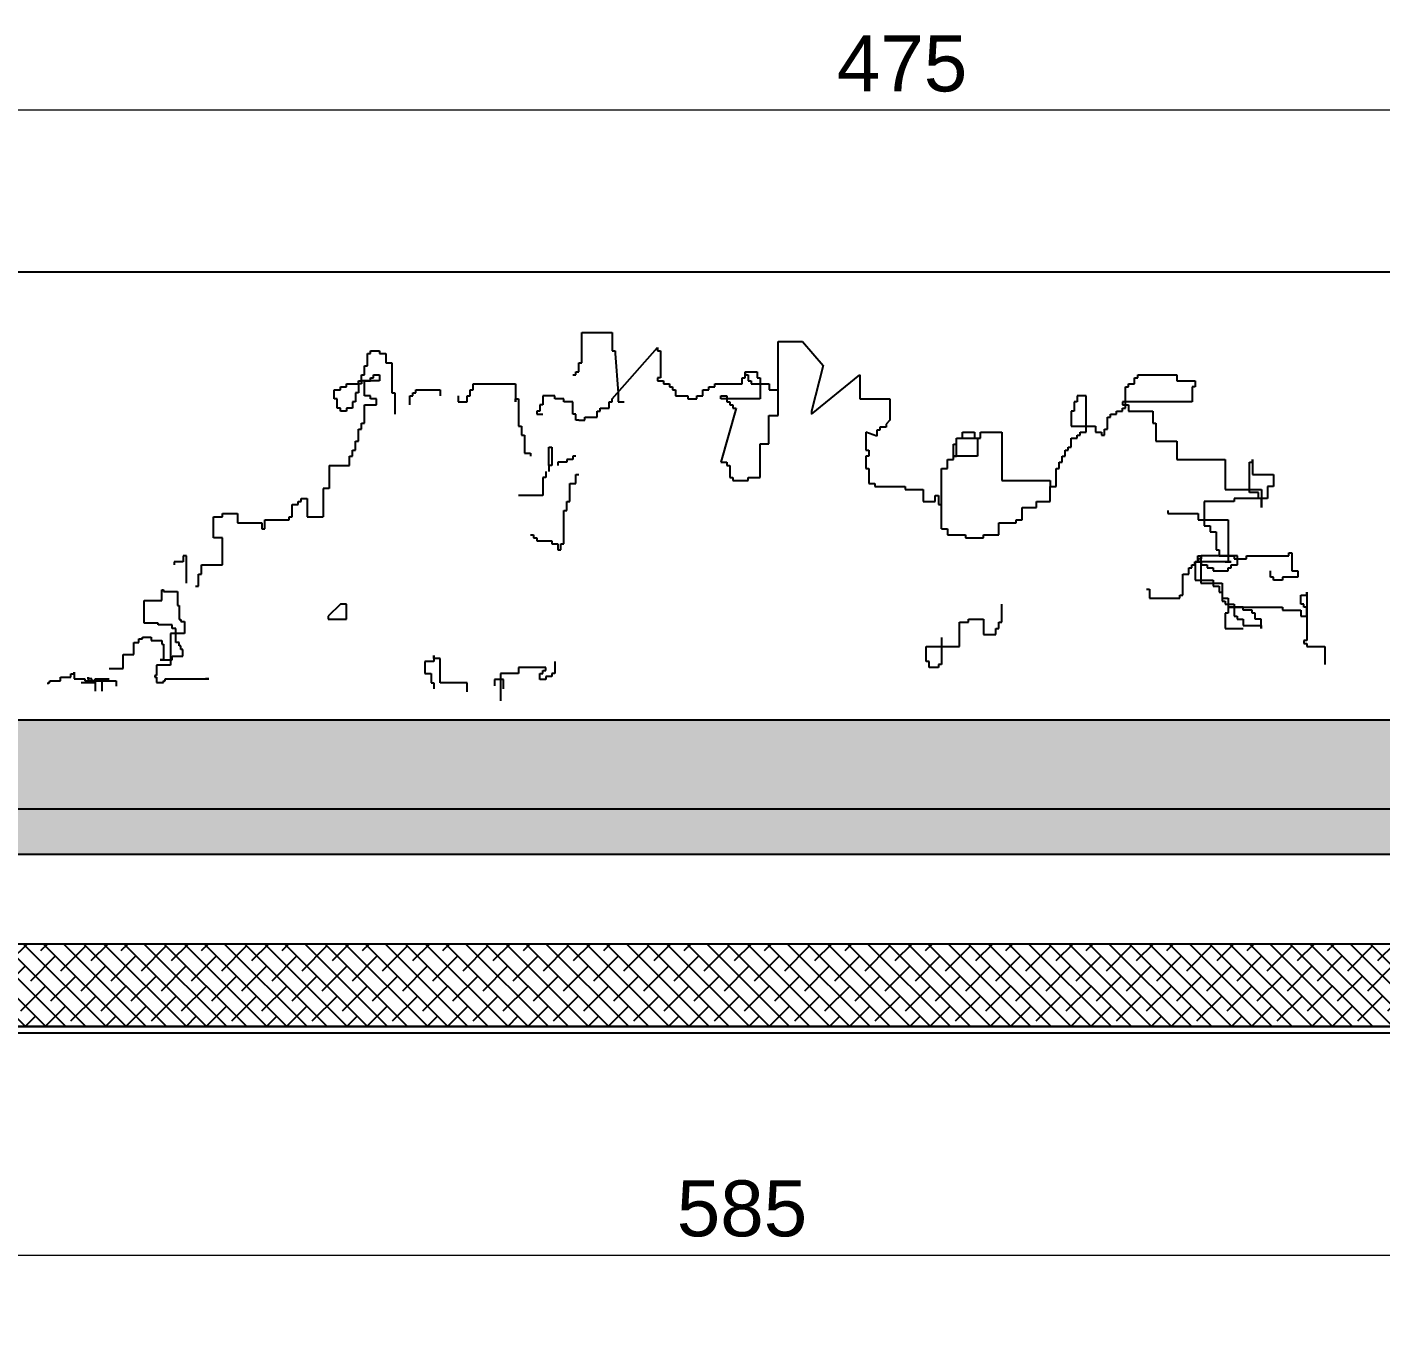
# Model space of a CAD drawing. Header units: millimetres. Extents: x 92928 to 223128, y -11456 to 21098.
# Drawn here: x 198425.5 to 198727.9, y 2084.7 to 2375.4 of the extents above; entities that cross this region are included whole.
import ezdxf
from ezdxf import colors
from ezdxf.entities.mleader import LeaderData, LeaderLine
from ezdxf.enums import TextEntityAlignment as Align
from ezdxf.math import Vec2, Vec3

# ---------------------------------------------------------------- set-up
doc = ezdxf.new("R2010")
doc.units = ezdxf.units.MM
doc.layers.get('Defpoints').update_dxf_attribs({"color": 250})
doc.layers.add('_ACM-A-ANNO-DIMS', color=2, linetype='Continuous', lineweight=13)
doc.layers.add('_ACM-A-ANNO-DIMS @ 5', color=2, linetype='Continuous', lineweight=13)
for name, color, linetype in [('I-DETL-LW01', 1, 'Continuous'), ('I-DETL-LW02', 2, 'Continuous'), ('I-DETL-LW251', 251, 'Continuous'), ('PE-尺寸标注', 44, 'Continuous'), ('WALL TYPE$0$G-ANNO-NOTE-CH', 7, 'Continuous')]:
    doc.layers.add(name, color=color, linetype=linetype)
doc.styles.add('Arial', font='ARIALUNI.ttf')
doc.styles.add('WALL TYPE$0$Aecom Chinese', font='Microsoft YaHei.ttf')
doc.dimstyles.new('Aec-Arch-M-注释性', dxfattribs={"dimscale": 2, "dimtxt": 2.5, "dimasz": 2, "dimexe": 2, "dimexo": 2, "dimgap": 0.8, "dimtad": 1, "dimdec": 0, "dimrnd": 5, "dimzin": 3, "dimdsep": 46, "dimtxsty": 'Arial', "dimblk": 'WALL TYPE$0$_ArchTick', "dimcen": 2.5, "dimdle": 2, "dimclrd": 256, "dimclrt": 256, "dimazin": 2, "dimtfac": 0.75, "dimtdec": 0, "dimtix": 1, "dimtmove": 2, "dimatfit": 2, "dimfxl": 5, "dimfxlon": 1, "dimtolj": 1, "dimtzin": 0, "dimlwd": -1, "dimarcsym": 0})

# ---------------------------------------------------------------- blocks, each defined once
blk = doc.blocks.new('2008092313491255')
at = {"color": 8}
for p, q in [((596.2, 358.9), (596.2, 392.6)), ((596.2, 392.6), (629.9, 392.6)), ((629.9, 392.6), (629.9, 372.4)), ((815.4, 300), (815.4, 382.5)), ((815.4, 382.5), (842.4, 382.5)), ((842.4, 382.5), (865.6, 356)), ((356.7, 355.6), (356.7, 369.1)), ((356.7, 369.1), (360.1, 369.1)), ((360.1, 369.1), (360.1, 372.4)), ((360.1, 372.4), (370.2, 372.4)), ((370.2, 372.4), (370.2, 369.1)), ((370.2, 369.1), (377, 369.1)), ((377, 369.1), (377, 358.9)), ((629.9, 318.5), (680.5, 375.8)), ((629.9, 372.4), (633.3, 372.4)), ((633.3, 372.4), (633.3, 369.1)), ((633.3, 369.1), (636.6, 325.3)), ((680.5, 375.8), (680.5, 372.4)), ((680.5, 372.4), (683.9, 372.4)), ((683.9, 372.4), (683.9, 342.1)), ((353.4, 345.5), (353.4, 355.6)), ((353.4, 355.6), (356.7, 355.6)), ((377, 358.9), (383.7, 358.9)), ((383.7, 358.9), (383.7, 325.3)), ((589.4, 345.5), (589.4, 348.8)), ((589.4, 348.8), (592.8, 348.8)), ((592.8, 348.8), (592.8, 358.9)), ((592.8, 358.9), (596.2, 358.9)), ((778.3, 348.8), (791.8, 348.8)), ((778.3, 342.1), (778.3, 348.8)), ((778.3, 348.8), (778.3, 345.5)), ((791.8, 348.8), (791.8, 342.1)), ((865.6, 356), (852.5, 305)), ((333.1, 332), (333.1, 335.4)), ((333.1, 335.4), (346.6, 335.4)), ((346.6, 335.4), (346.6, 338.7)), ((346.6, 338.7), (350, 338.7)), ((350, 335.4), (346.6, 335.4)), ((346.6, 335.4), (346.6, 325.3)), ((350, 338.7), (350, 345.5)), ((350, 345.5), (353.4, 345.5)), ((370.2, 338.7), (350, 338.7)), ((350, 338.7), (350, 335.4)), ((353.4, 321.9), (353.4, 338.7)), ((353.4, 338.7), (360.1, 338.7)), ((360.1, 338.7), (360.1, 342.1)), ((360.1, 342.1), (363.5, 342.1)), ((363.5, 342.1), (363.5, 345.5)), ((363.5, 345.5), (370.2, 345.5)), ((370.2, 345.5), (370.2, 338.7)), ((474.8, 328.6), (474.8, 335.4)), ((474.8, 335.4), (522, 335.4)), ((522, 335.4), (522, 315.1)), ((586.1, 345.5), (589.4, 345.5)), ((683.9, 342.1), (680.5, 342.1)), ((680.5, 342.1), (680.5, 338.7)), ((680.5, 338.7), (687.2, 338.7)), ((687.2, 338.7), (687.2, 335.4)), ((687.2, 335.4), (694, 335.4)), ((694, 335.4), (694, 332)), ((744.6, 332), (744.6, 335.4)), ((744.6, 335.4), (774.9, 335.4)), ((774.9, 335.4), (774.9, 342.1)), ((774.9, 342.1), (778.3, 342.1)), ((778.3, 345.5), (781.7, 345.5)), ((781.7, 345.5), (781.7, 338.7)), ((781.7, 338.7), (785, 338.7)), ((785, 338.7), (785, 335.4)), ((785, 335.4), (805.3, 335.4)), ((791.8, 342.1), (795.1, 342.1)), ((795.1, 342.1), (795.1, 318.5)), ((805.3, 335.4), (805.3, 328.6)), ((852.5, 301.7), (906.4, 345.5)), ((906.4, 345.5), (906.4, 318.5)), ((1206.6, 332), (1206.6, 335.4)), ((1206.6, 335.4), (1213.3, 335.4)), ((1213.3, 335.4), (1213.3, 342.1)), ((1213.3, 342.1), (1216.7, 342.1)), ((1216.7, 342.1), (1216.7, 345.5)), ((1216.7, 345.5), (1260.5, 345.5)), ((1260.5, 345.5), (1260.5, 338.7)), ((1260.5, 338.7), (1280.7, 338.7)), ((1280.7, 338.7), (1280.7, 332)), ((319.6, 318.5), (319.6, 328.6)), ((319.6, 328.6), (326.4, 328.6)), ((323, 318.5), (319.6, 318.5)), ((323, 308.4), (323, 318.5)), ((326.4, 328.6), (326.4, 332)), ((326.4, 332), (333.1, 332)), ((346.6, 325.3), (343.3, 325.3)), ((343.3, 325.3), (343.3, 315.1)), ((360.1, 321.9), (353.4, 321.9)), ((360.1, 318.5), (360.1, 321.9)), ((366.9, 318.5), (360.1, 318.5)), ((366.9, 311.8), (366.9, 318.5)), ((383.7, 325.3), (387.1, 325.3)), ((387.1, 325.3), (387.1, 301.7)), ((404, 311.8), (404, 321.9)), ((404, 321.9), (407.3, 321.9)), ((407.3, 321.9), (407.3, 325.3)), ((407.3, 325.3), (410.7, 325.3)), ((410.7, 325.3), (410.7, 328.6)), ((410.7, 328.6), (437.7, 328.6)), ((437.7, 328.6), (437.7, 321.9)), ((457.9, 321.9), (457.9, 315.1)), ((468, 315.1), (468, 321.9)), ((468, 321.9), (471.4, 321.9)), ((471.4, 321.9), (471.4, 328.6)), ((471.4, 328.6), (474.8, 328.6)), ((522, 315.1), (522, 318.5)), ((522, 318.5), (525.4, 318.5)), ((525.4, 318.5), (525.4, 288.2)), ((565.8, 321.9), (552.3, 321.9)), ((552.3, 321.9), (552.3, 311.8)), ((565.8, 318.5), (565.8, 321.9)), ((575.9, 318.5), (565.8, 318.5)), ((575.9, 315.1), (575.9, 318.5)), ((629.9, 315.1), (629.9, 318.5)), ((636.6, 325.3), (636.6, 315.1)), ((694, 332), (697.3, 332)), ((697.3, 332), (697.3, 328.6)), ((697.3, 328.6), (700.7, 328.6)), ((700.7, 328.6), (700.7, 321.9)), ((700.7, 321.9), (714.2, 321.9)), ((714.2, 321.9), (714.2, 318.5)), ((714.2, 318.5), (724.3, 318.5)), ((724.3, 318.5), (724.3, 321.9)), ((724.3, 321.9), (731.1, 321.9)), ((731.1, 321.9), (731.1, 328.6)), ((731.1, 328.6), (737.8, 328.6)), ((737.8, 328.6), (737.8, 332)), ((737.8, 332), (744.6, 332)), ((751.3, 318.5), (751.3, 321.9)), ((751.3, 321.9), (758, 321.9)), ((795.1, 318.5), (751.3, 318.5)), ((758, 321.9), (758, 315.1)), ((805.3, 328.6), (815.4, 328.6)), ((906.4, 318.5), (940.1, 318.5)), ((940.1, 318.5), (940.1, 294.9)), ((1159.3, 321.9), (1149.2, 321.9)), ((1149.2, 321.9), (1149.2, 315.1)), ((1159.3, 281.4), (1159.3, 321.9)), ((1203.2, 308.4), (1203.2, 332)), ((1203.2, 332), (1206.6, 332)), ((1280.7, 332), (1277.4, 332)), ((1277.4, 332), (1277.4, 315.1)), ((326.4, 308.4), (323, 308.4)), ((326.4, 305), (326.4, 308.4)), ((333.1, 305), (326.4, 305)), ((339.9, 308.4), (333.1, 308.4)), ((333.1, 308.4), (333.1, 305)), ((343.3, 315.1), (339.9, 315.1)), ((339.9, 315.1), (339.9, 308.4)), ((353.4, 291.6), (353.4, 311.8)), ((353.4, 311.8), (366.9, 311.8)), ((457.9, 315.1), (468, 315.1)), ((549, 305), (545.6, 305)), ((545.6, 305), (545.6, 301.7)), ((552.3, 311.8), (549, 311.8)), ((549, 311.8), (549, 305)), ((586.1, 315.1), (575.9, 315.1)), ((586.1, 301.7), (586.1, 315.1)), ((613, 298.3), (613, 305)), ((613, 305), (616.4, 305)), ((616.4, 305), (616.4, 308.4)), ((616.4, 308.4), (626.5, 308.4)), ((626.5, 308.4), (626.5, 315.1)), ((626.5, 315.1), (629.9, 315.1)), ((636.6, 315.1), (643.4, 315.1)), ((768.2, 308.4), (751.3, 247.8)), ((758, 315.1), (761.4, 315.1)), ((761.4, 315.1), (761.4, 311.8)), ((761.4, 311.8), (764.8, 311.8)), ((764.8, 311.8), (764.8, 308.4)), ((764.8, 308.4), (768.2, 308.4)), ((852.5, 305), (852.5, 301.7)), ((1145.9, 305), (1142.5, 305)), ((1142.5, 305), (1142.5, 288.2)), ((1149.2, 315.1), (1145.9, 315.1)), ((1145.9, 315.1), (1145.9, 305)), ((1193.1, 301.7), (1193.1, 305)), ((1193.1, 305), (1199.8, 305)), ((1199.8, 315.1), (1199.8, 311.8)), ((1277.4, 315.1), (1199.8, 315.1)), ((1199.8, 311.8), (1206.6, 311.8)), ((1199.8, 305), (1199.8, 308.4)), ((1199.8, 308.4), (1203.2, 308.4)), ((1206.6, 311.8), (1206.6, 305)), ((1206.6, 305), (1233.5, 305)), ((1233.5, 305), (1233.5, 291.6)), ((350, 284.8), (350, 291.6)), ((350, 291.6), (353.4, 291.6)), ((525.4, 288.2), (528.7, 288.2)), ((528.7, 288.2), (528.7, 278.1)), ((545.6, 301.7), (552.3, 301.7)), ((589.4, 301.7), (586.1, 301.7)), ((589.4, 294.9), (589.4, 301.7)), ((592.8, 294.9), (589.4, 294.9)), ((592.8, 294.9), (599.5, 294.9)), ((599.5, 294.9), (599.5, 298.3)), ((599.5, 298.3), (613, 298.3)), ((804.8, 268.4), (804.8, 300)), ((804.8, 300), (815.4, 300)), ((940.1, 294.9), (935.7, 290.5)), ((935.7, 290.5), (935.7, 287.1)), ((1142.5, 288.2), (1169.5, 288.2)), ((1169.5, 288.2), (1169.5, 281.4)), ((1183, 284.8), (1183, 298.3)), ((1183, 298.3), (1186.3, 298.3)), ((1186.3, 298.3), (1186.3, 301.7)), ((1186.3, 301.7), (1193.1, 301.7)), ((1233.5, 291.6), (1236.9, 291.6)), ((1236.9, 291.6), (1236.9, 271.3)), ((346.6, 271.3), (346.6, 284.8)), ((346.6, 284.8), (350, 284.8)), ((528.7, 278.1), (532.1, 278.1)), ((532.1, 278.1), (532.1, 257.9)), ((925.5, 277), (913.2, 281.4)), ((913.2, 281.4), (913.2, 261.2)), ((928.9, 283.7), (925.5, 283.7)), ((925.5, 283.7), (925.5, 277)), ((935.7, 287.1), (928.9, 287.1)), ((928.9, 287.1), (928.9, 283.7)), ((1014.3, 254.5), (1014.3, 274.7)), ((1014.3, 274.7), (1021.1, 274.7)), ((1014.3, 268), (1014.3, 274.7)), ((1014.3, 274.7), (1041.3, 274.7)), ((1021.1, 274.7), (1021.1, 281.4)), ((1021.1, 281.4), (1034.6, 281.4)), ((1034.6, 281.4), (1034.6, 274.7)), ((1034.6, 274.7), (1037.9, 274.7)), ((1037.9, 274.7), (1037.9, 254.5)), ((1041.3, 274.7), (1041.3, 281.4)), ((1041.3, 281.4), (1064.9, 281.4)), ((1064.9, 281.4), (1064.9, 227.5)), ((1142.5, 264.6), (1142.5, 274.7)), ((1142.5, 274.7), (1149.2, 274.7)), ((1149.2, 274.7), (1149.2, 278.1)), ((1149.2, 278.1), (1152.6, 278.1)), ((1152.6, 278.1), (1152.6, 281.4)), ((1152.6, 281.4), (1159.3, 281.4)), ((1169.5, 281.4), (1176.2, 281.4)), ((1176.2, 281.4), (1176.2, 278.1)), ((1176.2, 278.1), (1179.6, 278.1)), ((1179.6, 278.1), (1179.6, 284.8)), ((1179.6, 284.8), (1183, 284.8)), ((339.9, 254.5), (339.9, 261.2)), ((339.9, 261.2), (343.3, 261.2)), ((343.3, 261.2), (343.3, 271.3)), ((343.3, 271.3), (346.6, 271.3)), ((532.1, 257.9), (538.8, 257.9)), ((538.8, 257.9), (538.8, 254.5)), ((559.1, 244.4), (559.1, 264.6)), ((559.1, 264.6), (562.5, 264.6)), ((562.5, 264.6), (562.5, 244.4)), ((795.3, 230.9), (795.3, 268.4)), ((795.3, 268.4), (804.8, 268.4)), ((913.2, 261.2), (916.5, 261.2)), ((916.5, 261.2), (916.5, 254.5)), ((1011, 254.5), (1011, 268)), ((1011, 268), (1014.3, 268)), ((1135.7, 254.5), (1135.7, 261.2)), ((1135.7, 261.2), (1139.1, 261.2)), ((1139.1, 261.2), (1139.1, 264.6)), ((1139.1, 264.6), (1142.5, 264.6)), ((1236.9, 271.3), (1260.5, 271.3)), ((1260.5, 271.3), (1260.5, 251.1)), ((313.8, 244.4), (336.5, 244.4)), ((313.8, 244.4), (313.8, 218.6)), ((336.5, 244.4), (336.5, 254.5)), ((336.5, 254.5), (339.9, 254.5)), ((562.5, 244.4), (559.1, 244.4)), ((559.1, 244.4), (559.1, 237.6)), ((579.3, 247.8), (569.2, 247.8)), ((569.2, 247.8), (569.2, 244.4)), ((586.1, 251.1), (579.3, 251.1)), ((579.3, 251.1), (579.3, 247.8)), ((589.4, 254.5), (586.1, 254.5)), ((586.1, 254.5), (586.1, 251.1)), ((751.3, 247.8), (758, 247.8)), ((758, 247.8), (758, 244.4)), ((758, 244.4), (761.4, 244.4)), ((761.4, 244.4), (761.4, 230.9)), ((916.5, 254.5), (913.2, 254.5)), ((913.2, 254.5), (913.2, 241)), ((1004.2, 241), (1004.2, 251.1)), ((1004.2, 251.1), (1011, 251.1)), ((1011, 251.1), (1011, 254.5)), ((1011, 254.5), (1014.3, 254.5)), ((1037.9, 254.5), (1011, 254.5)), ((1129, 241), (1129, 247.8)), ((1129, 247.8), (1132.4, 247.8)), ((1132.4, 247.8), (1132.4, 254.5)), ((1132.4, 254.5), (1135.7, 254.5)), ((1260.5, 251.1), (1314.5, 251.1)), ((1314.5, 251.1), (1314.5, 217.4)), ((1341.4, 247.8), (1344.8, 247.8)), ((1341.4, 214.1), (1341.4, 247.8)), ((1344.8, 247.8), (1344.8, 251.1)), ((1344.8, 251.1), (1344.8, 234.3)), ((555.7, 230.9), (552.3, 230.9)), ((552.3, 230.9), (552.3, 210.7)), ((555.7, 237.6), (555.7, 230.9)), ((589.4, 234.3), (592.8, 234.3)), ((589.4, 224.2), (589.4, 234.3)), ((761.4, 230.9), (764.8, 230.9)), ((764.8, 230.9), (764.8, 227.5)), ((764.8, 227.5), (781.7, 227.5)), ((781.7, 230.9), (795.3, 230.9)), ((781.7, 227.5), (781.7, 230.9)), ((913.2, 241), (916.5, 241)), ((916.5, 241), (916.5, 224.2)), ((997.5, 241), (1004.2, 241)), ((997.5, 173.6), (997.5, 241)), ((1064.9, 227.5), (1118.9, 227.5)), ((1118.9, 227.5), (1118.9, 220.8)), ((1125.6, 241), (1129, 241)), ((1125.6, 220.8), (1125.6, 241)), ((1344.8, 234.3), (1368.4, 234.3)), ((1368.4, 234.3), (1368.4, 220.8)), ((313.8, 218.6), (307.1, 218.6)), ((307.1, 218.6), (307.1, 187.1)), ((582.7, 204), (582.7, 224.2)), ((582.7, 224.2), (589.4, 224.2)), ((916.5, 224.2), (923.3, 224.2)), ((923.3, 224.2), (923.3, 220.8)), ((923.3, 220.8), (957, 220.8)), ((957, 220.8), (957, 217.4)), ((957, 217.4), (977.2, 217.4)), ((977.2, 217.4), (977.2, 204)), ((1118.9, 220.8), (1125.6, 220.8)), ((1118.9, 204), (1118.9, 220.8)), ((1314.5, 217.4), (1354.9, 217.4)), ((1351.6, 214.1), (1341.4, 214.1)), ((1351.6, 207.3), (1351.6, 214.1)), ((1354.9, 217.4), (1354.9, 197.2)), ((1368.4, 220.8), (1361.7, 220.8)), ((1361.7, 220.8), (1361.7, 207.3)), ((272.4, 187.1), (272.4, 200.6)), ((272.4, 200.6), (279.2, 200.6)), ((279.2, 200.6), (279.2, 204)), ((279.2, 204), (282.6, 204)), ((282.6, 204), (282.6, 207.3)), ((282.6, 207.3), (289.3, 207.3)), ((289.3, 207.3), (289.3, 187.1)), ((552.3, 210.7), (525.4, 210.7)), ((579.3, 193.8), (579.3, 204)), ((579.3, 204), (582.7, 204)), ((977.2, 204), (990.7, 204)), ((990.7, 204), (990.7, 210.7)), ((990.7, 210.7), (994.1, 210.7)), ((994.1, 210.7), (994.1, 200.6)), ((994.1, 200.6), (997.5, 200.6)), ((1087.6, 183.7), (1087.6, 197.2)), ((1087.6, 197.2), (1103.7, 197.2)), ((1103.7, 197.2), (1103.7, 204)), ((1103.7, 204), (1118.9, 204)), ((1324.6, 204), (1290.9, 204)), ((1290.9, 204), (1290.9, 177)), ((1361.7, 207.3), (1324.6, 207.3)), ((1324.6, 207.3), (1324.6, 204)), ((1354.9, 207.3), (1351.6, 207.3)), ((1354.9, 197.2), (1354.9, 207.3)), ((184.8, 187.1), (194.9, 187.1)), ((184.8, 163.5), (184.8, 187.1)), ((194.9, 187.1), (194.9, 190.5)), ((194.9, 190.5), (211.7, 190.5)), ((211.7, 190.5), (211.7, 180.4)), ((242.1, 183.7), (269.1, 183.7)), ((242.1, 173.6), (242.1, 183.7)), ((269.1, 183.7), (269.1, 187.1)), ((269.1, 187.1), (272.4, 187.1)), ((289.3, 187.1), (307.1, 187.1)), ((575.9, 193.8), (579.3, 193.8)), ((575.9, 156.8), (575.9, 193.8)), ((1080.9, 183.7), (1087.6, 183.7)), ((1080.9, 180.4), (1080.9, 183.7)), ((1250.4, 193.8), (1250.4, 190.5)), ((1250.4, 190.5), (1284.1, 190.5)), ((1284.1, 190.5), (1284.1, 183.7)), ((1284.1, 183.7), (1317.8, 183.7)), ((1317.8, 183.7), (1317.8, 136.6)), ((211.7, 180.4), (238.7, 180.4)), ((238.7, 180.4), (238.7, 173.6)), ((238.7, 173.6), (242.1, 173.6)), ((538.8, 166.9), (542.2, 166.9)), ((542.2, 166.9), (542.2, 163.5)), ((997.5, 173.6), (1004.2, 173.6)), ((1004.2, 173.6), (1004.2, 166.9)), ((1004.2, 166.9), (1024.5, 166.9)), ((1024.5, 166.9), (1024.5, 163.5)), ((1044.7, 163.5), (1044.7, 166.9)), ((1044.7, 166.9), (1061.5, 166.9)), ((1061.5, 166.9), (1061.5, 180.4)), ((1061.5, 180.4), (1080.9, 180.4)), ((1290.9, 177), (1297.6, 177)), ((1297.6, 177), (1297.6, 170.3)), ((1297.6, 170.3), (1304.4, 170.3)), ((1304.4, 170.3), (1304.4, 150)), ((194.9, 163.5), (184.8, 163.5)), ((194.9, 133.2), (194.9, 163.5)), ((542.2, 163.5), (545.6, 163.5)), ((545.6, 163.5), (545.6, 160.1)), ((545.6, 160.1), (562.5, 160.1)), ((562.5, 160.1), (562.5, 156.8)), ((562.5, 156.8), (569.2, 156.8)), ((569.2, 156.8), (569.2, 150)), ((572.6, 156.8), (575.9, 156.8)), ((572.6, 150), (572.6, 156.8)), ((1024.5, 163.5), (1044.7, 163.5)), ((151, 136.6), (140.9, 136.6)), ((140.9, 136.6), (140.9, 133.2)), ((154.4, 143.3), (151, 143.3)), ((151, 143.3), (151, 136.6)), ((154.4, 113), (154.4, 143.3)), ((569.2, 150), (572.6, 150)), ((1280.5, 133.2), (1280.5, 136.6)), ((1280.5, 136.6), (1283.9, 136.6)), ((1280.7, 136.6), (1287.5, 136.6)), ((1284.1, 136.6), (1280.7, 136.6)), ((1280.7, 136.6), (1280.7, 116.3)), ((1321.2, 136.6), (1280.7, 136.6)), ((1283.9, 136.6), (1283.9, 143.3)), ((1283.9, 143.3), (1287.3, 143.3)), ((1287.5, 139.9), (1284.1, 139.9)), ((1284.1, 139.9), (1284.1, 136.6)), ((1287.3, 143.3), (1287.3, 113)), ((1287.5, 143.3), (1287.5, 139.9)), ((1328, 143.3), (1287.5, 143.3)), ((1287.5, 136.6), (1287.5, 133.2)), ((1304.4, 150), (1307.7, 150)), ((1307.7, 150), (1307.7, 143.3)), ((1307.7, 143.3), (1324.6, 143.3)), ((1317.8, 136.6), (1314.5, 136.6)), ((1314.5, 136.6), (1321.2, 136.6)), ((1324.6, 143.3), (1324.6, 139.9)), ((1324.6, 139.9), (1338.1, 139.9)), ((1328, 133.2), (1328, 143.3)), ((1338.1, 139.9), (1338.1, 143.3)), ((1338.1, 143.3), (1385.3, 143.3)), ((1385.3, 143.3), (1385.3, 146.7)), ((1385.3, 146.7), (1388.7, 146.7)), ((1388.7, 146.7), (1388.7, 126.5)), ((167.9, 109.6), (167.9, 123.1)), ((167.9, 123.1), (171.3, 123.1)), ((171.3, 123.1), (171.3, 133.2)), ((171.3, 133.2), (194.9, 133.2)), ((1267, 99.5), (1267, 123.1)), ((1267, 123.1), (1273.8, 123.1)), ((1273.8, 123.1), (1273.8, 129.8)), ((1273.8, 129.8), (1277.1, 129.8)), ((1277.1, 129.8), (1277.1, 133.2)), ((1277.1, 133.2), (1280.5, 133.2)), ((1287.5, 133.2), (1294.2, 133.2)), ((1294.2, 133.2), (1294.2, 129.8)), ((1294.2, 129.8), (1301, 129.8)), ((1301, 129.8), (1301, 126.5)), ((1301, 126.5), (1317.8, 126.5)), ((1317.8, 126.5), (1317.8, 129.8)), ((1317.8, 129.8), (1321.2, 129.8)), ((1321.2, 129.8), (1321.2, 133.2)), ((1321.2, 133.2), (1328, 133.2)), ((1365.1, 119.7), (1365.1, 126.5)), ((1388.7, 126.5), (1395.4, 126.5)), ((1395.4, 126.5), (1395.4, 119.7)), ((164.5, 109.6), (167.9, 109.6)), ((1226.6, 106.2), (1229.9, 106.2)), ((1229.9, 106.2), (1229.9, 96.1)), ((1280.7, 116.3), (1301, 116.3)), ((1287.3, 113), (1310.9, 113)), ((1301, 116.3), (1301, 109.6)), ((1301, 109.6), (1307.7, 109.6)), ((1307.7, 109.6), (1307.7, 102.9)), ((1310.9, 113), (1310.9, 92.8)), ((1368.4, 119.7), (1365.1, 119.7)), ((1368.4, 116.3), (1368.4, 119.7)), ((1378.5, 116.3), (1368.4, 116.3)), ((1395.4, 119.7), (1378.5, 119.7)), ((1378.5, 119.7), (1378.5, 116.3)), ((107.4, 93.7), (126.9, 93.7)), ((107.4, 68.3), (107.4, 93.7)), ((126.9, 93.7), (126.9, 105.4)), ((126.9, 105.4), (128.9, 105.4)), ((128.9, 105.4), (128.9, 103.4)), ((128.9, 103.4), (144.5, 103.4)), ((144.5, 103.4), (144.5, 87.8)), ((1229.9, 96.1), (1263.7, 96.1)), ((1263.7, 96.1), (1263.7, 99.5)), ((1263.7, 99.5), (1267, 99.5)), ((1307.7, 102.9), (1311.1, 102.9)), ((1310.9, 92.8), (1314.2, 92.8)), ((1311.1, 102.9), (1311.1, 96.1)), ((1311.1, 96.1), (1317.8, 96.1)), ((1314.2, 92.8), (1314.2, 89.4)), ((1317.8, 96.1), (1317.8, 86)), ((1398.8, 89.4), (1398.8, 99.5)), ((1398.8, 99.5), (1405.5, 99.5)), ((1405.5, 99.5), (1405.5, 102.9)), ((1405.5, 102.9), (1405.5, 49)), ((144.5, 87.8), (146.5, 87.8)), ((146.5, 87.8), (146.5, 72.2)), ((326.4, 89.4), (312.9, 75.9)), ((312.9, 75.9), (312.9, 72.5)), ((333.1, 89.4), (326.4, 89.4)), ((333.1, 72.5), (333.1, 89.4)), ((1064.9, 69.2), (1064.9, 89.4)), ((1314.2, 89.4), (1324.4, 89.4)), ((1317.6, 79.3), (1314.2, 79.3)), ((1314.2, 79.3), (1314.2, 62.4)), ((1334.5, 86), (1317.6, 86)), ((1317.6, 86), (1317.6, 79.3)), ((1317.8, 86), (1378.5, 86)), ((1324.4, 89.4), (1324.4, 75.9)), ((1324.4, 75.9), (1327.7, 75.9)), ((1327.7, 75.9), (1327.7, 72.5)), ((1334.5, 82.7), (1334.5, 86)), ((1344.6, 82.7), (1334.5, 82.7)), ((1344.6, 79.3), (1344.6, 82.7)), ((1348, 79.3), (1344.6, 79.3)), ((1348, 72.5), (1348, 79.3)), ((1378.5, 86), (1378.5, 82.7)), ((1378.5, 82.7), (1398.8, 82.7)), ((1402.1, 89.4), (1398.8, 89.4)), ((1398.8, 82.7), (1398.8, 75.9)), ((1398.8, 75.9), (1405.5, 75.9)), ((1402.1, 86), (1402.1, 89.4)), ((1405.5, 86), (1402.1, 86)), ((1405.5, 75.9), (1405.5, 86)), ((123, 68.3), (107.4, 68.3)), ((123, 66.3), (123, 68.3)), ((138.7, 66.3), (123, 66.3)), ((138.7, 62.4), (138.7, 66.3)), ((142.6, 62.4), (138.7, 62.4)), ((142.6, 46.8), (142.6, 62.4)), ((146.5, 72.2), (148.4, 72.2)), ((148.4, 72.2), (148.4, 70.2)), ((148.4, 70.2), (152.3, 70.2)), ((152.3, 70.2), (152.3, 56.6)), ((312.9, 72.5), (333.1, 72.5)), ((1017.7, 69.2), (1027.8, 69.2)), ((1017.7, 42.2), (1017.7, 69.2)), ((1027.8, 69.2), (1027.8, 72.5)), ((1027.8, 72.5), (1044.7, 72.5)), ((1044.7, 72.5), (1044.7, 55.7)), ((1058.2, 55.7), (1058.2, 62.4)), ((1058.2, 62.4), (1061.5, 62.4)), ((1061.5, 62.4), (1061.5, 69.2)), ((1061.5, 69.2), (1064.9, 69.2)), ((1314.2, 62.4), (1334.5, 62.4)), ((1327.7, 72.5), (1334.5, 72.5)), ((1334.5, 72.5), (1334.5, 65.8)), ((1334.5, 65.8), (1354.7, 65.8)), ((1354.7, 72.5), (1348, 72.5)), ((1354.7, 62.4), (1354.7, 72.5)), ((1354.7, 65.8), (1354.7, 62.4)), ((95.7, 46.8), (101.5, 46.8)), ((95.7, 33.2), (95.7, 46.8)), ((101.5, 46.8), (101.5, 50.7)), ((101.5, 50.7), (105.5, 50.7)), ((105.5, 50.7), (105.5, 52.7)), ((105.5, 52.7), (115.2, 52.7)), ((115.2, 52.7), (115.2, 48.8)), ((115.2, 48.8), (126.9, 48.8)), ((126.9, 48.8), (126.9, 44.9)), ((152.3, 56.6), (136.7, 56.6)), ((136.7, 56.6), (136.7, 21.5)), ((146.5, 46.8), (142.6, 46.8)), ((146.5, 42.9), (146.5, 46.8)), ((997.5, 52.3), (997.5, 22)), ((1044.7, 55.7), (1058.2, 55.7)), ((1405.5, 49), (1402.1, 49)), ((1402.1, 49), (1402.1, 45.6)), ((1402.1, 45.6), (1405.5, 45.6)), ((1405.5, 45.6), (1405.5, 42.2)), ((84, 17.6), (84, 33.2)), ((84, 33.2), (95.7, 33.2)), ((126.9, 44.9), (128.9, 44.9)), ((128.9, 44.9), (128.9, 27.3)), ((138.7, 27.3), (138.7, 31.2)), ((138.7, 31.2), (150.4, 31.2)), ((148.4, 42.9), (146.5, 42.9)), ((148.4, 39), (148.4, 42.9)), ((150.4, 39), (148.4, 39)), ((150.4, 31.2), (150.4, 39)), ((430.9, 28.7), (430.9, 32.1)), ((430.9, 32.1), (430.9, 25.4)), ((980.6, 25.4), (980.6, 42.2)), ((980.6, 42.2), (1017.7, 42.2)), ((1405.5, 42.2), (1425.8, 42.2)), ((1425.8, 42.2), (1425.8, 22)), ((68.4, 17.6), (84, 17.6)), ((136.7, 21.5), (121.1, 21.5)), ((121.1, 21.5), (121.1, 9.8)), ((128.9, 27.3), (125, 27.3)), ((125, 27.3), (138.7, 27.3)), ((430.9, 25.4), (420.8, 25.4)), ((420.8, 25.4), (420.8, 11.9)), ((437.7, 28.7), (430.9, 28.7)), ((437.7, 1.8), (437.7, 28.7)), ((555.7, 18.6), (525.4, 18.6)), ((525.4, 18.6), (525.4, 11.9)), ((552.3, 11.9), (552.3, 15.3)), ((552.3, 15.3), (555.7, 15.3)), ((555.7, 15.3), (555.7, 18.6)), ((565.8, 25.4), (565.8, 11.9)), ((984, 25.4), (980.6, 25.4)), ((984, 18.6), (984, 25.4)), ((994.1, 18.6), (984, 18.6)), ((997.5, 22), (994.1, 22)), ((994.1, 22), (994.1, 18.6)), ((0, 0), (0, 2)), ((0, 2), (2, 2)), ((2, 2), (2, 3.9)), ((2, 3.9), (13.7, 3.9)), ((13.7, 3.9), (13.7, 7.8)), ((13.7, 7.8), (25.4, 7.8)), ((25.4, 7.8), (25.4, 11.7)), ((25.4, 11.7), (29.3, 11.7)), ((29.3, 11.7), (29.3, 13.7)), ((29.3, 13.7), (29.3, 5.9)), ((29.3, 5.9), (41, 5.9)), ((37.1, 2), (52.7, 2)), ((41, 5.9), (41, 3.9)), ((41, 3.9), (52.7, 3.9)), ((44.9, 5.9), (44.9, 7.8)), ((44.9, 7.8), (44.9, 3.9)), ((48.8, 5.9), (44.9, 5.9)), ((44.9, 3.9), (76.2, 3.9)), ((48.8, 3.9), (48.8, 5.9)), ((60.5, 3.9), (48.8, 3.9)), ((52.7, 5.9), (68.4, 5.9)), ((52.7, 2), (52.7, 5.9)), ((52.7, 3.9), (52.7, -7.8)), ((60.5, -7.8), (60.5, 3.9)), ((76.2, 3.9), (76.2, -2)), ((121.1, 9.8), (119.1, 9.8)), ((119.1, 9.8), (119.1, 7.8)), ((119.1, 7.8), (121.1, 7.8)), ((121.1, 7.8), (121.1, 2)), ((121.1, 2), (128.9, 2)), ((128.9, 2), (128.9, 3.9)), ((128.9, 3.9), (130.8, 3.9)), ((130.8, 3.9), (130.8, 5.9)), ((130.8, 5.9), (179.7, 5.9)), ((179.7, 5.9), (175.8, 5.9)), ((420.8, 11.9), (427.6, 11.9)), ((427.6, 11.9), (427.6, 1.8)), ((427.6, 1.8), (430.9, 1.8)), ((430.9, 1.8), (430.9, -5)), ((468, 1.8), (437.7, 1.8)), ((468, -8.3), (468, 1.8)), ((508.5, 5.2), (498.4, 5.2)), ((498.4, 5.2), (498.4, -1.6)), ((505.1, 11.9), (505.1, -18.4)), ((525.4, 11.9), (505.1, 11.9)), ((508.5, -5), (508.5, 5.2)), ((549, 5.2), (549, 11.9)), ((549, 11.9), (552.3, 11.9)), ((555.7, 5.2), (549, 5.2)), ((562.5, 8.5), (555.7, 8.5)), ((555.7, 8.5), (555.7, 5.2)), ((565.8, 11.9), (562.5, 11.9)), ((562.5, 11.9), (562.5, 8.5))]:
    blk.add_line(p, q, dxfattribs=at)
blk = doc.blocks.new('WALL TYPE$0$_ArchTick')
at = {"color": 0, "linetype": 'ByBlock', "const_width": 0.15}
blk.add_lwpolyline([(-0.5, -0.5), (0.5, 0.5)], dxfattribs=at)
blk = doc.blocks.new('*D679')
at = {"layer": '_ACM-A-ANNO-DIMS', "color": 0, "lineweight": -2, "transparency": 16777216}
for p, q in [((198293.42, 2126.17), (198293.42, 2091.17)), ((198876.92, 2126.17), (198876.92, 2091.17))]:
    blk.add_line(p, q, dxfattribs=at)
at = {"layer": '_ACM-A-ANNO-DIMS', "transparency": 16777216}
blk.add_line((198283.42, 2101.17), (198886.92, 2101.17), dxfattribs=at)
at = {"layer": 'Defpoints', "color": 0, "transparency": 16777216}
for p in [(198293.42, 2150.73), (198876.92, 2150.73), (198876.92, 2101.17)]:
    blk.add_point(p, dxfattribs=at)
at = {"layer": '_ACM-A-ANNO-DIMS', "transparency": 16777216, "xscale": 10, "yscale": 10, "zscale": 10, "rotation": 180}
blk.add_blockref('WALL TYPE$0$_ArchTick', (198293.42, 2101.17), dxfattribs=at)
at = {"layer": '_ACM-A-ANNO-DIMS', "transparency": 16777216, "xscale": 10, "yscale": 10, "zscale": 10}
blk.add_blockref('WALL TYPE$0$_ArchTick', (198876.92, 2101.17), dxfattribs=at)
at = {"layer": '_ACM-A-ANNO-DIMS', "transparency": 16777216, "insert": (198585.17, 2111.55), "char_height": 12.5, "attachment_point": 5, "style": 'Arial'}
blk.add_mtext('\\A1;585', dxfattribs=at)
blk = doc.blocks.new('*D684')
at = {"layer": '_ACM-A-ANNO-DIMS', "color": 0, "lineweight": -2, "transparency": 16777216}
for p, q in [((198383.42, 2331.8), (198383.42, 2366.8)), ((198858.42, 2331.8), (198858.42, 2366.8))]:
    blk.add_line(p, q, dxfattribs=at)
at = {"layer": '_ACM-A-ANNO-DIMS', "transparency": 16777216}
blk.add_line((198868.42, 2356.8), (198373.42, 2356.8), dxfattribs=at)
at = {"layer": 'Defpoints', "color": 0, "transparency": 16777216}
for p in [(198383.42, 2356.8), (198383.42, 2265.97), (198858.42, 2265.97)]:
    blk.add_point(p, dxfattribs=at)
at = {"layer": '_ACM-A-ANNO-DIMS', "transparency": 16777216, "xscale": 10, "yscale": 10, "zscale": 10, "rotation": 180}
blk.add_blockref('WALL TYPE$0$_ArchTick', (198383.42, 2356.8), dxfattribs=at)
at = {"layer": '_ACM-A-ANNO-DIMS', "transparency": 16777216, "xscale": 10, "yscale": 10, "zscale": 10}
blk.add_blockref('WALL TYPE$0$_ArchTick', (198858.42, 2356.8), dxfattribs=at)
at = {"layer": '_ACM-A-ANNO-DIMS', "transparency": 16777216, "insert": (198620.92, 2367.16), "char_height": 12.5, "attachment_point": 5, "style": 'Arial'}
blk.add_mtext('\\A1;475', dxfattribs=at)
blk = doc.blocks.new('WHA12202707')
at = {"transparency": 16777216}
for p, q in [((2.381, 2.381), (0, 0)), ((11.906, 2.381), (2.381, 2.381)), ((11.906, 2.381), (14.287, 0)), ((2.381, -2.381), (0, 0)), ((11.906, -2.381), (14.287, 0)), ((2.381, -2.381), (11.906, -2.381))]:
    blk.add_line(p, q, dxfattribs=at)
at = {"transparency": 16777216, "style": 'WALL TYPE$0$Aecom Chinese'}
blk.add_attdef('英文2', (0.492, -14.583), '', height=2.5, dxfattribs=at)
at = {"layer": 'WALL TYPE$0$G-ANNO-NOTE-CH', "transparency": 16777216, "style": 'WALL TYPE$0$Aecom Chinese'}
blk.add_attdef('编号', text='', height=2.5, dxfattribs=at).set_placement((7.101, 0), align=Align.MIDDLE)
for tag, p in [('中文', (0.538, -5.179)), ('英文', (0.492, -9.507))]:
    blk.add_attdef(tag, text='', height=2.5, dxfattribs=at).set_placement(p, align=Align.MIDDLE_LEFT)

msp = doc.modelspace()

# ---------------------------------------------------------------- hatches: boundary and pattern name
at = {"layer": 'I-DETL-LW251'}
h = msp.add_hatch(dxfattribs=at)
h.set_pattern_fill('ANSI38', color=251, angle=90)
h.paths.add_polyline_path([(198328.42, 2190.73), (199269.44, 2190.73), (199269.44, 2200.73), (198328.42, 2200.73)])
h = msp.add_hatch(dxfattribs=at)
h.set_pattern_fill('ANSI38', color=251, angle=90)
h.set_pattern_definition([(135, (198294.921, 1757.1447), (-2.245064, -2.245064), []), (225, (198294.921, 1757.1447), (-2.245064, -6.735192), [7.9375, -4.7625])])
h.paths.add_polyline_path([(198875.42, 2152.23), (198294.92, 2152.23), (198294.92, 2184.31), (198308.42, 2184.31), (198308.42, 2170.73), (198320.42, 2170.73), (198875.42, 2170.73)])
at = {"layer": 'PE-尺寸标注'}
h = msp.add_hatch(dxfattribs=at)
h.set_pattern_fill('木纹面1', color=251, scale=5, angle=-90, style=0, pattern_type=2)
h.set_pattern_definition([(333.434949, (196108.676, 200566.214), (-1e-09, -20), [4.6213683, -17.7393114]), (310.601295, (196125.97, 200579.371), (2e-08, -20), [4.1580665, -88.037378]), (310.601295, (196145.97, 200569.371), (2e-08, -20), [4.1580665, -88.037378]), (310.601295, (196165.97, 200559.371), (-1e-08, -19.99999995), [4.1580665, -88.037378]), (333.434949, (196105.881, 200576.362), (-1e-09, -20), [4.2370078, -18.123672]), (320.194429, (196109.67, 200574.467), (8e-10, -20), [2.2404905, -75.862006]), (320.194429, (196129.67, 200564.467), (8e-10, -20), [2.2404905, -75.862006]), (320.194429, (196149.67, 200554.467), (8e-10, -20), [2.2404905, -75.862006]), (291.8014095, (196111.392, 200573.0325), (-3e-08, -20), [2.8687121, -50.982936]), (303.6900675, (196112.457, 200570.369), (-1e-08, -20), [2.521813, -33.5336997]), (333.434949, (196113.856, 200568.27), (-8e-09, -20), [3.3552885, -19.005391]), (315, (196116.857, 200566.77), (-4e-15, -20), [2.717818, -53.8507243]), (315, (196136.857, 200556.77), (-4e-15, -20), [2.717818, -53.8507243]), (291.8014095, (196118.779, 200564.848), (-3e-08, -20), [2.19237, -51.659278]), (333.434949, (196105.419, 200582.843), (-8e-09, -20), [7.1896, -15.17108]), (320.194429, (196111.85, 200579.627), (8e-10, -20), [4.573562, -73.528935]), (320.194429, (196131.85, 200569.627), (8e-10, -20), [4.573562, -73.528935]), (320.194429, (196151.85, 200559.627), (8e-10, -20), [4.573562, -73.528935]), (303.6900675, (196115.363, 200576.7), (-1e-08, -20), [2.2405595, -33.8149534]), (285.945396, (196116.6057, 200574.835), (-1.45e-06, -20), [3.5624845, -69.2386144]), (303.6900675, (196117.584, 200571.41), (-1e-08, -20), [4.0929665, -31.9625462]), (320.194429, (196119.855, 200568.004), (8e-10, -20), [5.197338, -72.905159]), (320.194429, (196139.855, 200558.004), (8e-10, -20), [5.197338, -72.905159]), (320.194429, (196159.855, 200548.004), (-3e-09, -20), [5.197338, -72.905159]), (291.8014095, (196123.8474, 200564.677), (-3e-08, -20), [5.7145015, -48.137147]), (320.194429, (196112.81, 200584.147), (8e-10, -20), [5.214067, -72.88843]), (320.194429, (196132.81, 200574.147), (8e-10, -20), [5.214067, -72.88843]), (320.194429, (196152.81, 200564.147), (8e-10, -20), [5.214067, -72.88843]), (303.6900675, (196116.815, 200580.81), (-1e-08, -20), [4.838075, -31.2174377]), (296.565051, (196119.4985, 200576.784), (1e-09, -19.99999998), [7.98596, -81.456759]), (296.565051, (196139.4985, 200566.784), (1e-09, -19.99999998), [7.98596, -81.456759]), (310.601295, (196123.07, 200569.641), (2e-08, -20), [4.3193014, -87.876143]), (310.601295, (196143.07, 200559.641), (2e-08, -20), [4.3193014, -87.876143]), (310.601295, (196163.07, 200549.641), (2e-08, -20), [4.3193014, -87.876143]), (303.6900675, (196119.593, 200582.813), (-1e-08, -20), [2.7357916, -33.3197221]), (296.565051, (196121.111, 200580.5365), (8e-09, -19.99999998), [7.158076, -82.284643]), (296.565051, (196141.111, 200570.5365), (-8e-08, -20.00000002), [7.158076, -82.284643]), (310.601295, (196124.312, 200574.134), (2e-08, -20), [1.700823, -90.4946216]), (310.601295, (196144.312, 200564.134), (2e-08, -20), [1.700823, -90.4946216]), (310.601295, (196164.312, 200554.134), (2e-08, -20), [1.700823, -90.4946216])])
h.paths.add_polyline_path([(199269.44, 2220.73), (199269.44, 2200.73), (198328.42, 2200.73), (198328.42, 2220.73)])

# ---------------------------------------------------------------- linework, layer by layer
at = {"layer": 'I-DETL-LW01'}
for points in [[(198328.42, 2190.73), (199269.44, 2190.73), (199269.44, 2200.73), (198328.42, 2200.73)], [(198875.42, 2152.23), (198294.92, 2152.23), (198294.92, 2184.31), (198308.42, 2184.31), (198308.42, 2170.73), (198320.42, 2170.73), (198875.42, 2170.73), (198875.42, 2152.23)]]:
    msp.add_lwpolyline(points, close=True, dxfattribs=at)
at = {"layer": 'I-DETL-LW02'}
msp.add_lwpolyline([(198383.42, 2320.73), (198858.42, 2320.73)], dxfattribs=at)
for points in [[(199269.44, 2220.73), (199269.44, 2200.73), (198328.42, 2200.73), (198328.42, 2220.73)], [(198308.42, 2184.31), (198294.92, 2184.31), (198294.92, 2152.23), (198875.42, 2152.23), (198875.42, 2170.73), (198876.92, 2170.73), (198876.92, 2150.73), (198293.42, 2150.73), (198293.42, 2185.81), (198308.42, 2185.81)]]:
    msp.add_lwpolyline(points, close=True, dxfattribs=at)

# ---------------------------------------------------------------- block references
at = {"xscale": 0.2, "yscale": 0.2, "zscale": 0.2}
msp.add_blockref('2008092313491255', (198430.2, 2228.64), dxfattribs=at)

# ---------------------------------------------------------------- dimensions: what is measured, and where the dimension line sits
at = {"layer": '_ACM-A-ANNO-DIMS @ 5'}
for base, p1, p2, picture, middle in [((198383.42, 2356.8), (198858.42, 2265.97), (198383.42, 2265.97), '*D684', (198620.92, 2367.16)), ((198876.923, 2101.1667), (198293.4211, 2150.7263), (198876.923, 2150.7263), '*D679', (198585.1721, 2111.5532))]:
    dim = msp.add_linear_dim(base=base, p1=p1, p2=p2, dimstyle='Aec-Arch-M-注释性', override={"dimscale": 5, "dimzin": 8, "dimtix": 1, "dimtofl": 1, "dimtmove": 2, "dimatfit": 2}, dxfattribs=at)
    dim.commit()
    dim.dimension.update_dxf_attribs({"geometry": picture, "text_midpoint": middle})

# ---------------------------------------------------------------- leaders
ml = msp.add_multileader_block('Standard', dxfattribs=at)
ml.set_content('WHA12202707', color=256, scale=-5)
ml.set_attribute('编号', 'MT-01', width=0)
ml.set_attribute('中文', '古铜色不锈钢', width=0)
ml.set_attribute('英文', 'ANTIQUE BRONZE STAINLESS STEEL', width=0)
ml.set_attribute('英文2', '', width=0)
ml.set_leader_properties(color=2)
ml.build(insert=Vec2(0, 0))
ml.multileader.update_dxf_attribs({"text_right_attachment_type": 6, "dogleg_length": 0.36, "arrow_head_size": 10, "scale": 5})
ctx = ml.context
ctx.base_point, ctx.scale, ctx.char_height, ctx.arrow_head_size, ctx.landing_gap_size, ctx.plane_origin = Vec3(197753.7, 2100.84), 5, 375, 10, 0.45, Vec3(195240.23, -2885.03)
ctx.right_attachment, ctx.text_align_type = 6, 2
notes = []
notes.append((ctx, [(0, (1, 1, 0), (197848.83, 2100.84), (-1, 0), 23.7, [(1, [(198300.39, 1980.73), (198876.92, 2008.26)], 0, [])])]))
ctx.block.insert, ctx.block.scale = Vec3(197825.13, 2100.84), Vec3(-5, 5, 5)
for ctx, leaders in notes:
    for number, flags, end, landing, length, lines in leaders:
        leader = LeaderData()
        leader.index, (leader.has_last_leader_line, leader.has_dogleg_vector, leader.attachment_direction) = number, flags
        leader.last_leader_point, leader.dogleg_vector, leader.dogleg_length = Vec3(end), Vec3(landing), length
        for number, points, colour, breaks in lines:
            line = LeaderLine()
            line.index, line.vertices, line.color, line.breaks = number, Vec3.list(points), colors.encode_raw_color(colour), breaks
            leader.lines.append(line)
        ctx.leaders.append(leader)

doc.saveas('drawing.dxf')
